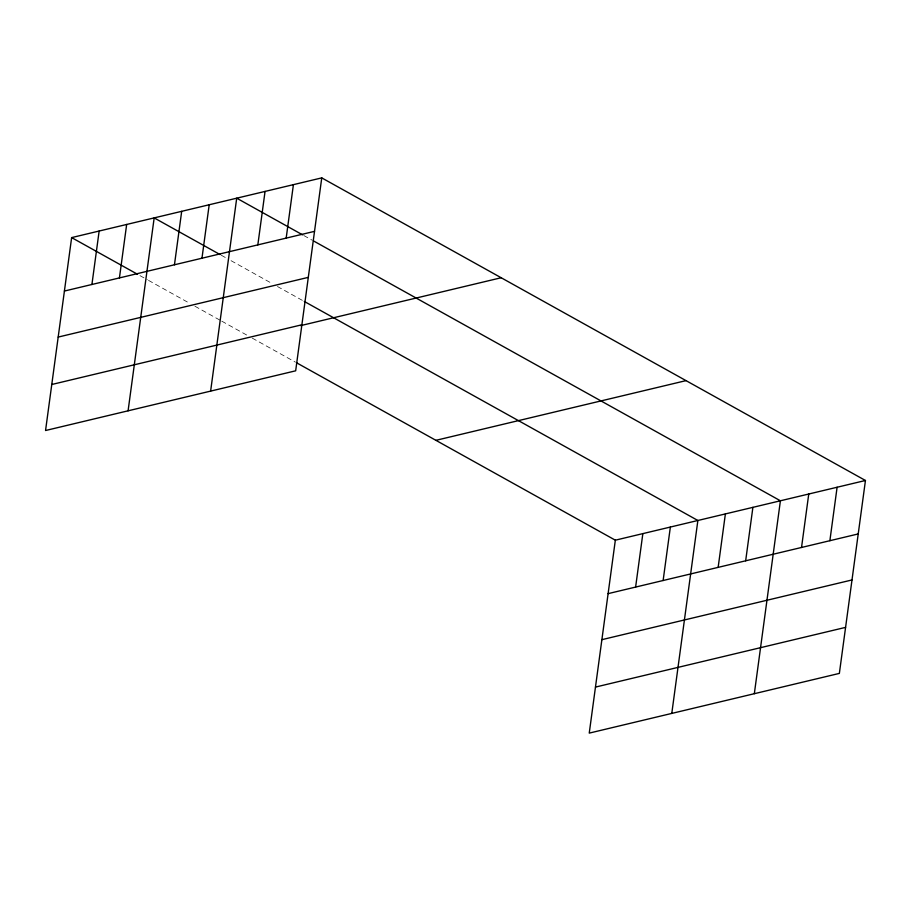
<?xml version="1.0" encoding="UTF-8"?>
<svg xmlns="http://www.w3.org/2000/svg" width="911" height="911" viewBox="0 0 911 911"><rect width="100%" height="100%" fill="white"/><g stroke="black" fill="none" stroke-linecap="round" stroke-linejoin="round"><path stroke-width="0.68" stroke-dasharray="4.55 3.42" d="M303.841 235.55L312.382 240.31M221.305 255.251L228.627 259.328M231.064 260.694L272.571 283.788M277.445 286.498L303.078 300.767M139.987 275.646L147.309 279.711M148.527 280.394L190.023 303.488M194.908 306.21L220.542 320.478M221.76 321.15L248.612 336.102M252.256 338.129L295.471 362.179"/><path stroke-width="1.37" d="M71.639 237.6L45.55 430.516L295.665 370.811L321.754 177.884L71.639 237.6L137.538 274.279M91.92 284.483L99.151 231.03M119.432 277.923L126.663 224.459M128.087 410.815L154.175 217.9L220.086 254.579M174.456 264.782L181.688 211.329M201.969 258.212L209.2 204.759M210.623 391.115L236.712 198.188L302.623 234.867M257.836 244.877L265.055 191.424M286.179 238.113L293.41 184.66M296.667 362.84L615.335 540.189L589.246 733.116L839.361 673.4L865.45 480.484L321.754 177.884M635.616 587.083L642.847 533.618M663.128 580.512L670.359 527.059M671.783 713.404L697.872 520.488L304.297 301.45M718.153 567.371L725.384 513.918M745.665 560.8L752.896 507.347M754.331 693.704L780.408 500.777L313.612 240.982M801.532 547.465L808.752 494.013M829.875 540.701L837.107 487.248M64.408 291.053L314.523 231.348M58.179 337.081L308.305 277.365M51.768 384.499L301.894 324.783M300.573 325.637L501.175 277.741M435.913 440.332L686.029 380.627M615.335 540.189L865.45 480.484M608.104 593.642L858.219 533.937M601.886 639.67L852.001 579.954M595.475 687.088L845.59 627.372"/></g></svg>
